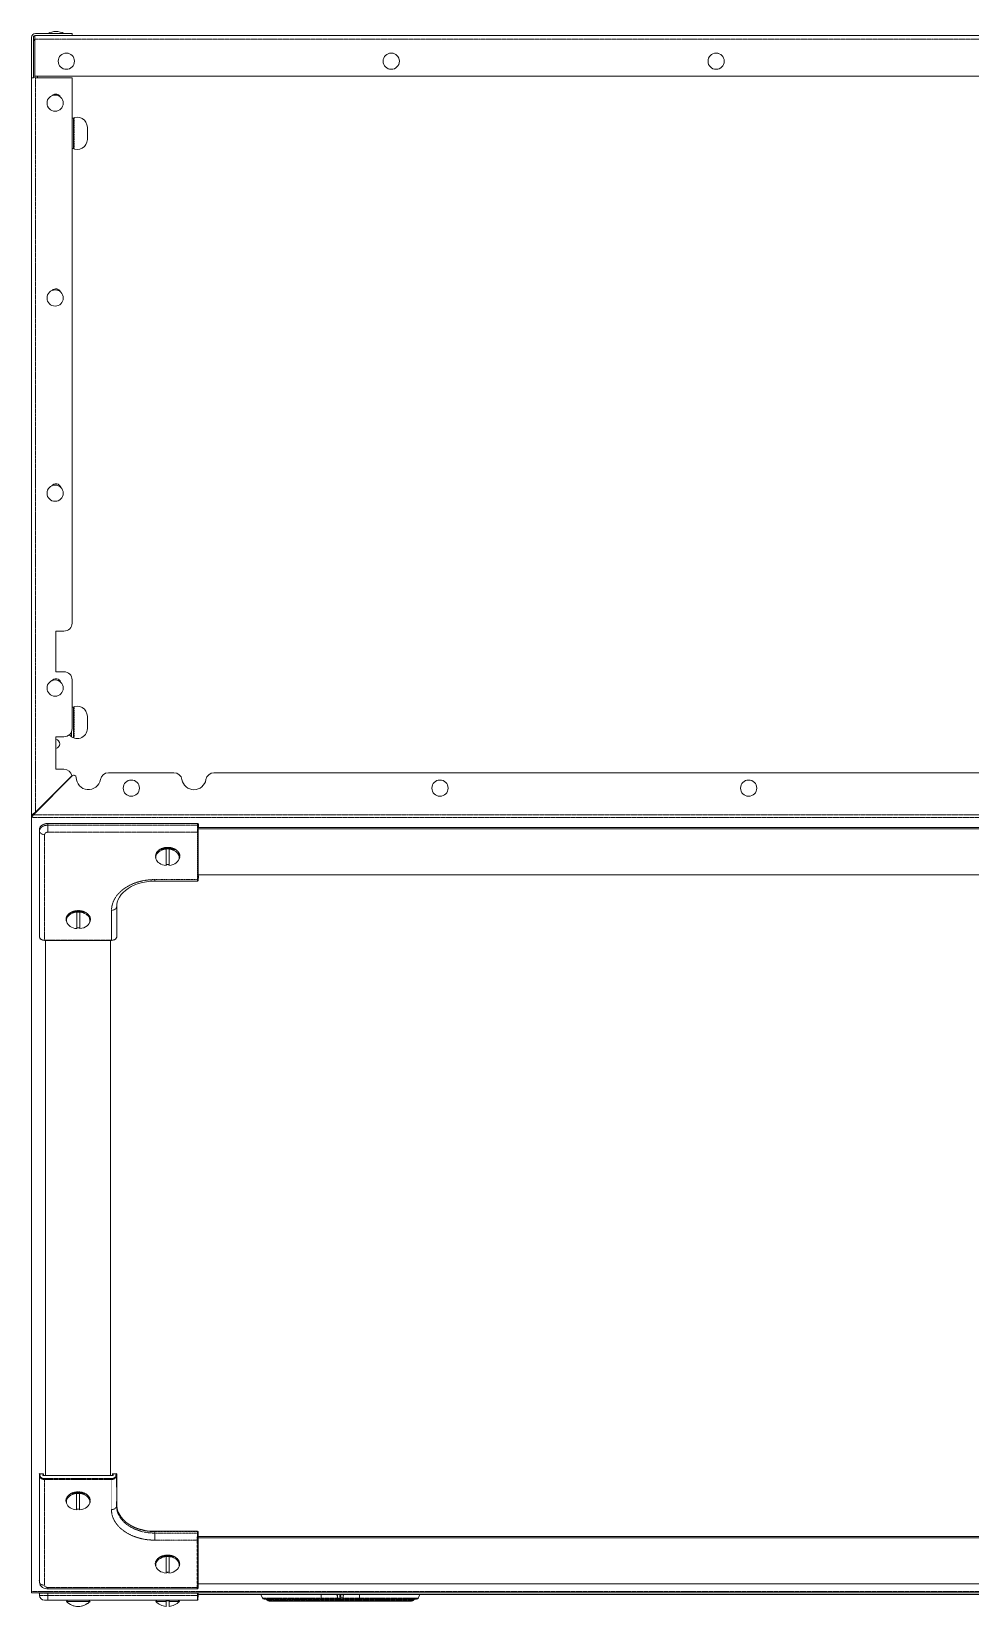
# Model space of a CAD drawing. Header units: millimetres. Extents: x 46989 to 543236, y 252623 to 526638.
# Drawn here: x 127917 to 138321, y 509182 to 526638 of the extents above; entities that cross this region are included whole.
import ezdxf

# ---------------------------------------------------------------- set-up
doc = ezdxf.new("R2010")
doc.units = ezdxf.units.MM
doc.linetypes.add('PHANTOM', pattern=[20, 10, -2, 2, -2, 2, -2])

msp = doc.modelspace()

# ---------------------------------------------------------------- linework, layer by layer
at = {"color": 7, "lineweight": 13, "ltscale": 0.015625}
for p, q in [((127917, 526573), (127917, 526123)), ((127938, 526573), (127938, 526123)), ((128187, 519992), (128187, 519542))]:
    msp.add_line(p, q, dxfattribs=at)
at = {"color": 7, "lineweight": 13, "ltscale": 0.001476}
for p, q in [((127954, 526552), (127954, 526595)), ((130457, 509315), (130475, 509276)), ((132221, 509315), (132203, 509276))]:
    msp.add_line(p, q, dxfattribs=at)
at = {"color": 7, "linetype": 'PHANTOM', "lineweight": 13, "ltscale": 0.03937}
for p, q in [((127954, 526552), (162349, 526552)), ((127961, 517986), (127961, 526123)), ((127917, 517927), (162387, 517927)), ((127939, 517958), (162365, 517958)), ((128005, 516619), (128005, 517793)), ((128006, 516603), (128006, 517776)), ((128098, 517859), (129758, 517859)), ((128098, 517842), (129757, 517842)), ((128098, 517763), (129755, 517763)), ((128063, 516566), (128063, 517738)), ((128804, 516566), (128063, 516566)), ((128004, 509473), (128004, 510647)), ((128005, 509457), (128005, 510630)), ((128822, 510633), (128043, 510633)), ((128061, 510600), (128803, 510600)), ((128061, 509418), (128061, 510590)), ((128061, 510590), (128803, 510590)), ((129754, 509393), (128097, 509393)), ((127917, 509348), (162387, 509348)), ((128098, 509328), (129758, 509328)), ((128098, 509305), (129757, 509305)), ((130475, 509276), (131127, 509276)), ((130525, 509258), (131145, 509258)), ((131145, 509250), (130530, 509250)), ((131533, 509258), (132153, 509258)), ((131533, 509250), (132148, 509250)), ((131551, 509276), (132203, 509276))]:
    msp.add_line(p, q, dxfattribs=at)
at = {"color": 7, "lineweight": 13, "ltscale": 0.014192}
msp.add_line((127954, 526552), (127954, 526143), dxfattribs=at)
at = {"color": 7, "lineweight": 13, "ltscale": 0.014117}
for p, q in [((128367, 526617), (127961, 526617)), ((128367, 526595), (127961, 526595)), ((128367, 526123), (127961, 526123))]:
    msp.add_line(p, q, dxfattribs=at)
at = {"color": 7, "lineweight": 13, "ltscale": 0.003125}
for p, q in [((128097, 526617), (128187, 526617)), ((128187, 519992), (128277, 519992)), ((128187, 519542), (128277, 519542)), ((128187, 518822), (128277, 518822)), ((128187, 518462), (128277, 518462))]:
    msp.add_line(p, q, dxfattribs=at)
at = {"color": 7, "lineweight": 13, "ltscale": 3.96488e-05}
msp.add_line((128187, 526638), (128186, 526638), dxfattribs=at)
at = {"color": 7, "lineweight": 13, "ltscale": 0.002742}
msp.add_line((128187, 526617), (128266, 526617), dxfattribs=at)
at = {"color": 7, "lineweight": 13, "ltscale": 0.000382551}
msp.add_line((128266, 526617), (128277, 526617), dxfattribs=at)
at = {"color": 7, "lineweight": 13, "ltscale": 1.14741e-05}
msp.add_line((128277, 526617), (128277, 526617), dxfattribs=at)
at = {"color": 7, "lineweight": 13, "ltscale": 0.000732422}
msp.add_line((128367, 526595), (128367, 526617), dxfattribs=at)
at = {"color": 7, "lineweight": 13, "ltscale": 0.03937}
for p, q in [((128367, 526595), (161937, 526595)), ((127954, 526143), (162349, 526143)), ((127917, 517930), (127917, 526123)), ((128367, 526123), (128367, 520082)), ((127939, 517958), (128368, 518387)), ((127961, 517986), (128365, 518390)), ((128769, 518422), (129496, 518422)), ((129939, 518422), (160366, 518422)), ((127917, 517927), (127917, 509348)), ((127917, 517922), (127917, 509363)), ((128005, 516619), (128005, 517793)), ((128098, 517861), (129758, 517861)), ((160541, 517800), (129764, 517800)), ((160541, 517814), (129765, 517814)), ((129764, 517291), (160541, 517291)), ((128804, 516564), (128063, 516564)), ((128072, 516564), (128072, 510635)), ((128792, 510635), (128792, 516564)), ((128004, 509473), (128004, 510647)), ((128812, 510635), (128053, 510635)), ((160540, 509958), (129763, 509958)), ((160540, 509944), (129763, 509944)), ((129754, 509376), (128097, 509376)), ((129763, 509434), (160540, 509434)), ((127917, 509335), (162387, 509335)), ((128098, 509251), (129755, 509251)), ((160544, 509335), (129761, 509335)), ((160540, 509315), (129764, 509315)), ((130496, 509263), (131127, 509263)), ((131145, 509241), (130549, 509241)), ((131533, 509241), (132129, 509241)), ((131551, 509263), (132183, 509263))]:
    msp.add_line(p, q, dxfattribs=at)
at = {"color": 7, "lineweight": 13, "ltscale": 0.000699982}
for p, q in [((127954, 526143), (127954, 526123)), ((127985, 526143), (127985, 526123))]:
    msp.add_line(p, q, dxfattribs=at)
at = {"color": 7, "lineweight": 13, "ltscale": 0.000732542}
msp.add_line((127917, 526123), (127938, 526123), dxfattribs=at)
at = {"color": 7, "lineweight": 13, "ltscale": 0.011905}
for p, q in [((128382, 525680), (128382, 525337)), ((128382, 519152), (128382, 518809))]:
    msp.add_line(p, q, dxfattribs=at)
at = {"color": 7, "linetype": 'PHANTOM', "lineweight": 13, "ltscale": 0.012072}
for p, q in [((128389, 525682), (128389, 525335)), ((128389, 519154), (128389, 518806))]:
    msp.add_line(p, q, dxfattribs=at)
at = {"color": 7, "lineweight": 13, "ltscale": 0.004672}
for p, q in [((128537, 525576), (128537, 525441)), ((128537, 518913), (128537, 519048))]:
    msp.add_line(p, q, dxfattribs=at)
at = {"color": 7, "lineweight": 13, "ltscale": 0.01875}
msp.add_line((128367, 519452), (128367, 518912), dxfattribs=at)
at = {"color": 7, "lineweight": 13, "ltscale": 0.0125}
msp.add_line((128187, 518462), (128187, 518822), dxfattribs=at)
at = {"color": 7, "lineweight": 13, "ltscale": 0.002057}
msp.add_line((128361, 518820), (128361, 518879), dxfattribs=at)
at = {"color": 7, "lineweight": 13, "ltscale": 0.000463531}
msp.add_line((127917, 517944), (127917, 517931), dxfattribs=at)
at = {"color": 7, "lineweight": 13, "ltscale": 0.000111978}
msp.add_line((127917, 517927), (127917, 517931), dxfattribs=at)
at = {"color": 7, "lineweight": 13, "ltscale": 0.000266728}
msp.add_line((127917, 517930), (127917, 517922), dxfattribs=at)
at = {"color": 7, "lineweight": 13, "ltscale": 0.000352875}
msp.add_line((127922, 517953), (127932, 517953), dxfattribs=at)
at = {"color": 7, "lineweight": 13, "ltscale": 0.000184247}
msp.add_line((127959, 517978), (127959, 517983), dxfattribs=at)
at = {"color": 7, "linetype": 'PHANTOM', "lineweight": 13, "ltscale": 0.000207736}
msp.add_line((127961, 517986), (127961, 517980), dxfattribs=at)
at = {"color": 7, "lineweight": 13, "ltscale": 0.000146976}
msp.add_line((128035, 518054), (128032, 518057), dxfattribs=at)
at = {"color": 7, "linetype": 'PHANTOM', "lineweight": 13, "ltscale": 0.000566976}
msp.add_line((128006, 517776), (128005, 517793), dxfattribs=at)
at = {"color": 7, "linetype": 'PHANTOM', "lineweight": 13, "ltscale": 8.10999e-05}
for p, q in [((128098, 517861), (128098, 517859)), ((129758, 517861), (129758, 517859)), ((128011, 510654), (128011, 510652)), ((128041, 510652), (128041, 510654)), ((128823, 510652), (128823, 510654)), ((128854, 510652), (128854, 510654)), ((129283, 510013), (129283, 510015)), ((129757, 510013), (129757, 510015))]:
    msp.add_line(p, q, dxfattribs=at)
at = {"color": 7, "linetype": 'PHANTOM', "lineweight": 13, "ltscale": 0.000590587}
msp.add_line((128098, 517842), (128098, 517859), dxfattribs=at)
at = {"color": 7, "linetype": 'PHANTOM', "lineweight": 13, "ltscale": 0.002731}
for p, q in [((128098, 517763), (128098, 517842)), ((129283, 509917), (129283, 509996))]:
    msp.add_line(p, q, dxfattribs=at)
at = {"color": 7, "linetype": 'PHANTOM', "lineweight": 13, "ltscale": 0.018205}
for p, q in [((129755, 517763), (129755, 517239)), ((129762, 517768), (129762, 517243)), ((129754, 509917), (129754, 509393)), ((129761, 509922), (129761, 509398))]:
    msp.add_line(p, q, dxfattribs=at)
at = {"color": 7, "linetype": 'PHANTOM', "lineweight": 13, "ltscale": 0.000591618}
for p, q in [((129758, 517859), (129757, 517842)), ((129764, 510008), (129763, 509991))]:
    msp.add_line(p, q, dxfattribs=at)
at = {"color": 7, "linetype": 'PHANTOM', "lineweight": 13, "ltscale": 0.000646804}
msp.add_line((129764, 517813), (129766, 517832), dxfattribs=at)
at = {"color": 7, "lineweight": 13, "ltscale": 0.000632002}
msp.add_line((129764, 517813), (129766, 517832), dxfattribs=at)
at = {"color": 7, "linetype": 'PHANTOM', "lineweight": 13, "ltscale": 0.019128}
for p, q in [((129764, 517262), (129764, 517813)), ((129763, 509968), (129763, 509417))]:
    msp.add_line(p, q, dxfattribs=at)
at = {"color": 7, "linetype": 'PHANTOM', "lineweight": 13, "ltscale": 7.71781e-06}
msp.add_line((129764, 517813), (129764, 517813), dxfattribs=at)
at = {"color": 7, "linetype": 'PHANTOM', "lineweight": 13, "ltscale": 7.0928e-06}
for p, q in [((129764, 517813), (129764, 517813)), ((129763, 509967), (129763, 509968))]:
    msp.add_line(p, q, dxfattribs=at)
at = {"color": 7, "lineweight": 13, "ltscale": 0.019098}
for p, q in [((129764, 517263), (129764, 517813)), ((129763, 509967), (129763, 509417))]:
    msp.add_line(p, q, dxfattribs=at)
at = {"color": 7, "lineweight": 13, "ltscale": 1.47842e-05}
msp.add_line((129764, 517813), (129764, 517813), dxfattribs=at)
at = {"color": 7, "linetype": 'PHANTOM', "lineweight": 13, "ltscale": 0.000591621}
msp.add_line((129766, 517853), (129765, 517836), dxfattribs=at)
at = {"color": 7, "lineweight": 13, "ltscale": 0.00075495}
msp.add_line((129766, 517854), (129766, 517832), dxfattribs=at)
at = {"color": 7, "linetype": 'PHANTOM', "lineweight": 13, "ltscale": 0.00075495}
for p, q in [((129766, 517853), (129766, 517832)), ((129766, 517279), (129766, 517258)), ((129764, 509986), (129764, 510008)), ((129764, 509412), (129764, 509434))]:
    msp.add_line(p, q, dxfattribs=at)
at = {"color": 7, "lineweight": 13, "ltscale": 1.48442e-05}
for p, q in [((129766, 517832), (129766, 517832)), ((129764, 509986), (129764, 509986))]:
    msp.add_line(p, q, dxfattribs=at)
at = {"color": 7, "lineweight": 13, "ltscale": 0.001145}
for p, q in [((129390, 517578), (129360, 517566)), ((129458, 517578), (129489, 517566)), ((128401, 516879), (128371, 516866)), ((128469, 516879), (128499, 516866)), ((128400, 510436), (128369, 510424)), ((128467, 510436), (128498, 510424)), ((129390, 509737), (129360, 509724)), ((129458, 509737), (129489, 509724))]:
    msp.add_line(p, q, dxfattribs=at)
at = {"color": 7, "linetype": 'PHANTOM', "lineweight": 13, "ltscale": 0.000104122}
msp.add_line((129384, 517585), (129386, 517582), dxfattribs=at)
at = {"color": 7, "lineweight": 13, "ltscale": 2.39094e-05}
for p, q in [((129408, 517577), (129408, 517578)), ((129441, 517578), (129441, 517577))]:
    msp.add_line(p, q, dxfattribs=at)
at = {"color": 7, "lineweight": 13, "ltscale": 0.004519}
for p, q in [((129408, 517577), (129408, 517447)), ((129441, 517447), (129441, 517577)), ((128419, 516878), (128419, 516748)), ((128451, 516748), (128451, 516878)), ((128417, 510435), (128417, 510305)), ((128450, 510305), (128450, 510435)), ((129408, 509736), (129408, 509606)), ((129441, 509606), (129441, 509736))]:
    msp.add_line(p, q, dxfattribs=at)
at = {"color": 7, "lineweight": 13, "ltscale": 0.000157318}
msp.add_line((129429, 517593), (129424, 517593), dxfattribs=at)
at = {"color": 7, "linetype": 'PHANTOM', "lineweight": 13, "ltscale": 0.000184607}
for p, q in [((129424, 517590), (129424, 517585)), ((128434, 510448), (128434, 510443)), ((129424, 509748), (129424, 509743))]:
    msp.add_line(p, q, dxfattribs=at)
at = {"color": 7, "linetype": 'PHANTOM', "lineweight": 13, "ltscale": 0.000200814}
msp.add_line((129473, 517579), (129469, 517574), dxfattribs=at)
at = {"color": 7, "lineweight": 13, "ltscale": 7.51778e-05}
for p, q in [((129376, 517573), (129374, 517572)), ((129376, 509732), (129374, 509730))]:
    msp.add_line(p, q, dxfattribs=at)
at = {"color": 7, "linetype": 'PHANTOM', "lineweight": 13, "ltscale": 2.26201e-05}
for p, q in [((129376, 517573), (129376, 517573)), ((128387, 516874), (128387, 516873)), ((129376, 509732), (129376, 509731))]:
    msp.add_line(p, q, dxfattribs=at)
at = {"color": 7, "lineweight": 13, "ltscale": 0.001831}
for p, q in [((129408, 517447), (129408, 517395)), ((129441, 517395), (129441, 517447)), ((128419, 516748), (128419, 516695)), ((128451, 516695), (128451, 516748)), ((128417, 510305), (128417, 510252)), ((128450, 510252), (128450, 510305)), ((129408, 509606), (129408, 509553)), ((129441, 509553), (129441, 509606))]:
    msp.add_line(p, q, dxfattribs=at)
at = {"color": 7, "linetype": 'PHANTOM', "lineweight": 13, "ltscale": 0.000163309}
msp.add_line((129492, 517568), (129488, 517566), dxfattribs=at)
at = {"color": 7, "linetype": 'PHANTOM', "lineweight": 13, "ltscale": 0.000578392}
msp.add_line((129284, 517239), (129284, 517222), dxfattribs=at)
at = {"color": 7, "linetype": 'PHANTOM', "lineweight": 13, "ltscale": 0.016352}
for p, q in [((129755, 517239), (129284, 517239)), ((129283, 509917), (129754, 509917))]:
    msp.add_line(p, q, dxfattribs=at)
at = {"color": 7, "linetype": 'PHANTOM', "lineweight": 13, "ltscale": 0.000592901}
msp.add_line((129764, 517262), (129766, 517279), dxfattribs=at)
at = {"color": 7, "linetype": 'PHANTOM', "lineweight": 13, "ltscale": 2.2469e-05}
msp.add_line((129764, 517262), (129764, 517263), dxfattribs=at)
at = {"color": 7, "linetype": 'PHANTOM', "lineweight": 13, "ltscale": 0.000542275}
for p, q in [((129766, 517258), (129765, 517242)), ((128005, 516619), (128006, 516603)), ((128862, 516619), (128861, 516603))]:
    msp.add_line(p, q, dxfattribs=at)
at = {"color": 7, "lineweight": 13, "ltscale": 0.000542271}
for p, q in [((129766, 517257), (129765, 517242)), ((128005, 516619), (128006, 516603))]:
    msp.add_line(p, q, dxfattribs=at)
at = {"color": 7, "lineweight": 13, "ltscale": 0.00075489}
for p, q in [((129766, 517279), (129766, 517258)), ((129764, 509986), (129764, 510008)), ((129764, 509412), (129764, 509434))]:
    msp.add_line(p, q, dxfattribs=at)
at = {"color": 7, "lineweight": 13, "ltscale": 1.6229e-05}
msp.add_line((129766, 517258), (129766, 517257), dxfattribs=at)
at = {"color": 7, "lineweight": 13, "ltscale": 0.016374}
msp.add_line((129756, 517222), (129284, 517222), dxfattribs=at)
at = {"color": 7, "linetype": 'PHANTOM', "lineweight": 13, "ltscale": 9.85681e-05}
msp.add_line((128395, 516885), (128396, 516882), dxfattribs=at)
at = {"color": 7, "linetype": 'PHANTOM', "lineweight": 13, "ltscale": 0.000184667}
msp.add_line((128435, 516890), (128435, 516885), dxfattribs=at)
at = {"color": 7, "linetype": 'PHANTOM', "lineweight": 13, "ltscale": 0.000200767}
for p, q in [((128483, 516879), (128480, 516874)), ((128482, 510436), (128478, 510432)), ((129473, 509737), (129469, 509732))]:
    msp.add_line(p, q, dxfattribs=at)
at = {"color": 7, "linetype": 'PHANTOM', "lineweight": 13, "ltscale": 0.011563}
msp.add_line((128804, 516899), (128804, 516566), dxfattribs=at)
at = {"color": 7, "linetype": 'PHANTOM', "lineweight": 13, "ltscale": 0.000566916}
for p, q in [((128861, 516938), (128862, 516954)), ((128860, 510295), (128861, 510311)), ((128005, 509457), (128004, 509473))]:
    msp.add_line(p, q, dxfattribs=at)
at = {"color": 7, "linetype": 'PHANTOM', "lineweight": 13, "ltscale": 0.011613}
for p, q in [((128861, 516938), (128861, 516603)), ((128860, 510630), (128860, 510295))]:
    msp.add_line(p, q, dxfattribs=at)
at = {"color": 7, "lineweight": 13, "ltscale": 0.000153498}
msp.add_line((128862, 516959), (128862, 516954), dxfattribs=at)
at = {"color": 7, "linetype": 'PHANTOM', "lineweight": 13, "ltscale": 0.011638}
for p, q in [((128862, 516954), (128862, 516619)), ((128861, 510647), (128861, 510311))]:
    msp.add_line(p, q, dxfattribs=at)
at = {"color": 7, "lineweight": 13, "ltscale": 0.011638}
for p, q in [((128862, 516954), (128862, 516619)), ((128861, 510647), (128861, 510312))]:
    msp.add_line(p, q, dxfattribs=at)
at = {"color": 7, "lineweight": 13, "ltscale": 3.1832e-05}
msp.add_line((128367, 516866), (128367, 516865), dxfattribs=at)
at = {"color": 7, "lineweight": 13, "ltscale": 4.95884e-05}
msp.add_line((128368, 516866), (128367, 516865), dxfattribs=at)
at = {"color": 7, "lineweight": 13, "ltscale": 7.52153e-05}
for p, q in [((128387, 516874), (128385, 516872)), ((128385, 510431), (128383, 510430))]:
    msp.add_line(p, q, dxfattribs=at)
at = {"color": 7, "lineweight": 13, "ltscale": 2.38494e-05}
for p, q in [((128419, 516878), (128419, 516878)), ((128451, 516878), (128451, 516878)), ((128417, 510435), (128417, 510436)), ((128450, 510436), (128450, 510435)), ((129408, 509736), (129408, 509736)), ((129441, 509736), (129441, 509736))]:
    msp.add_line(p, q, dxfattribs=at)
at = {"color": 7, "linetype": 'PHANTOM', "lineweight": 13, "ltscale": 0.000103447}
msp.add_line((128501, 516868), (128499, 516867), dxfattribs=at)
at = {"color": 7, "lineweight": 13, "ltscale": 2.38163e-05}
msp.add_line((128503, 516865), (128503, 516866), dxfattribs=at)
at = {"color": 7, "lineweight": 13, "ltscale": 1.61089e-05}
for p, q in [((128005, 516619), (128005, 516619)), ((128862, 516619), (128862, 516619))]:
    msp.add_line(p, q, dxfattribs=at)
at = {"color": 7, "linetype": 'PHANTOM', "lineweight": 13, "ltscale": 7.31701e-05}
for p, q in [((128063, 516566), (128063, 516564)), ((128804, 516566), (128804, 516564))]:
    msp.add_line(p, q, dxfattribs=at)
at = {"color": 7, "lineweight": 13, "ltscale": 0.000542275}
for p, q in [((128862, 516619), (128861, 516603)), ((129764, 509412), (129763, 509396))]:
    msp.add_line(p, q, dxfattribs=at)
at = {"color": 7, "linetype": 'PHANTOM', "lineweight": 13, "ltscale": 0.000591561}
for p, q in [((128004, 510647), (128005, 510630)), ((128861, 510647), (128860, 510630)), ((129757, 510013), (129756, 509996))]:
    msp.add_line(p, q, dxfattribs=at)
at = {"color": 7, "lineweight": 13, "ltscale": 0.001068}
for p, q in [((128011, 510654), (128041, 510654)), ((128823, 510654), (128854, 510654))]:
    msp.add_line(p, q, dxfattribs=at)
at = {"color": 7, "linetype": 'PHANTOM', "lineweight": 13, "ltscale": 0.000591558}
for p, q in [((128011, 510652), (128012, 510635)), ((128854, 510652), (128853, 510635))]:
    msp.add_line(p, q, dxfattribs=at)
at = {"color": 7, "linetype": 'PHANTOM', "lineweight": 13, "ltscale": 0.001068}
for p, q in [((128011, 510652), (128041, 510652)), ((128823, 510652), (128854, 510652))]:
    msp.add_line(p, q, dxfattribs=at)
at = {"color": 7, "linetype": 'PHANTOM', "lineweight": 13, "ltscale": 0.000646861}
msp.add_line((128043, 510633), (128041, 510652), dxfattribs=at)
at = {"color": 7, "lineweight": 13, "ltscale": 0.000293974}
for p, q in [((128049, 510639), (128049, 510647)), ((128815, 510639), (128816, 510647))]:
    msp.add_line(p, q, dxfattribs=at)
at = {"color": 7, "linetype": 'PHANTOM', "lineweight": 13, "ltscale": 0.000345666}
for p, q in [((128061, 510590), (128061, 510600)), ((128803, 510590), (128803, 510600))]:
    msp.add_line(p, q, dxfattribs=at)
at = {"color": 7, "linetype": 'PHANTOM', "lineweight": 13, "ltscale": 0.000646864}
for p, q in [((128822, 510633), (128823, 510652)), ((129763, 509968), (129764, 509986))]:
    msp.add_line(p, q, dxfattribs=at)
at = {"color": 7, "lineweight": 13, "ltscale": 2.49846e-05}
msp.add_line((128365, 510423), (128365, 510422), dxfattribs=at)
at = {"color": 7, "lineweight": 13, "ltscale": 4.17771e-05}
msp.add_line((128366, 510424), (128366, 510423), dxfattribs=at)
at = {"color": 7, "linetype": 'PHANTOM', "lineweight": 13, "ltscale": 2.26672e-05}
msp.add_line((128385, 510431), (128386, 510431), dxfattribs=at)
at = {"color": 7, "linetype": 'PHANTOM', "lineweight": 13, "ltscale": 9.29671e-05}
msp.add_line((128393, 510442), (128395, 510440), dxfattribs=at)
at = {"color": 7, "linetype": 'PHANTOM', "lineweight": 13, "ltscale": 9.91853e-05}
msp.add_line((128500, 510425), (128497, 510424), dxfattribs=at)
at = {"color": 7, "lineweight": 13, "ltscale": 1.86884e-05}
msp.add_line((128502, 510422), (128502, 510423), dxfattribs=at)
at = {"color": 7, "linetype": 'PHANTOM', "lineweight": 13, "ltscale": 0.011562}
msp.add_line((128803, 510590), (128803, 510257), dxfattribs=at)
at = {"color": 7, "lineweight": 13, "ltscale": 0.016459}
msp.add_line((129283, 510015), (129757, 510015), dxfattribs=at)
at = {"color": 7, "linetype": 'PHANTOM', "lineweight": 13, "ltscale": 0.016459}
msp.add_line((129283, 510013), (129757, 510013), dxfattribs=at)
at = {"color": 7, "linetype": 'PHANTOM', "lineweight": 13, "ltscale": 0.000590527}
msp.add_line((129283, 509996), (129283, 510013), dxfattribs=at)
at = {"color": 7, "linetype": 'PHANTOM', "lineweight": 13, "ltscale": 0.016424}
msp.add_line((129283, 509996), (129756, 509996), dxfattribs=at)
at = {"color": 7, "lineweight": 13, "ltscale": 0.000632059}
msp.add_line((129763, 509968), (129764, 509986), dxfattribs=at)
at = {"color": 7, "linetype": 'PHANTOM', "lineweight": 13, "ltscale": 7.72319e-06}
msp.add_line((129763, 509968), (129763, 509968), dxfattribs=at)
at = {"color": 7, "lineweight": 13, "ltscale": 1.4786e-05}
msp.add_line((129763, 509968), (129763, 509967), dxfattribs=at)
at = {"color": 7, "linetype": 'PHANTOM', "lineweight": 13, "ltscale": 5.96512e-05}
msp.add_line((129385, 509742), (129386, 509741), dxfattribs=at)
at = {"color": 7, "linetype": 'PHANTOM', "lineweight": 13, "ltscale": 7.31035e-05}
msp.add_line((129490, 509725), (129488, 509725), dxfattribs=at)
at = {"color": 7, "lineweight": 13, "ltscale": 0.000107885}
msp.add_line((128004, 509470), (128004, 509473), dxfattribs=at)
at = {"color": 7, "lineweight": 13, "ltscale": 0.000565833}
msp.add_line((128005, 509454), (128004, 509470), dxfattribs=at)
at = {"color": 7, "linetype": 'PHANTOM', "lineweight": 13, "ltscale": 0.000578452}
msp.add_line((128097, 509393), (128097, 509376), dxfattribs=at)
at = {"color": 7, "linetype": 'PHANTOM', "lineweight": 13, "ltscale": 0.000592961}
msp.add_line((129763, 509417), (129764, 509434), dxfattribs=at)
at = {"color": 7, "linetype": 'PHANTOM', "lineweight": 13, "ltscale": 2.2529e-05}
msp.add_line((129763, 509417), (129763, 509417), dxfattribs=at)
at = {"color": 7, "linetype": 'PHANTOM', "lineweight": 13, "ltscale": 0.000542271}
msp.add_line((129764, 509412), (129763, 509396), dxfattribs=at)
at = {"color": 7, "lineweight": 13, "ltscale": 1.7494e-05}
msp.add_line((129764, 509434), (129764, 509434), dxfattribs=at)
at = {"color": 7, "lineweight": 13, "ltscale": 1.6167e-05}
msp.add_line((129764, 509412), (129764, 509412), dxfattribs=at)
at = {"color": 7, "lineweight": 13, "ltscale": 0.00022702}
msp.add_line((127917, 509356), (127917, 509363), dxfattribs=at)
at = {"color": 7, "lineweight": 13, "ltscale": 0.000441544}
msp.add_line((127917, 509335), (127917, 509348), dxfattribs=at)
at = {"color": 7, "lineweight": 13, "ltscale": 0.000801009}
msp.add_line((128005, 509305), (128004, 509328), dxfattribs=at)
at = {"color": 7, "linetype": 'PHANTOM', "lineweight": 13, "ltscale": 0.003242}
msp.add_line((128004, 509328), (128098, 509328), dxfattribs=at)
at = {"color": 7, "linetype": 'PHANTOM', "lineweight": 13, "ltscale": 0.003207}
msp.add_line((128005, 509305), (128098, 509305), dxfattribs=at)
at = {"color": 7, "lineweight": 13, "ltscale": 0.001234}
msp.add_line((128062, 509251), (128098, 509251), dxfattribs=at)
at = {"color": 7, "linetype": 'PHANTOM', "lineweight": 13, "ltscale": 0.000254053}
for p, q in [((128098, 509335), (128098, 509328)), ((129758, 509335), (129758, 509328))]:
    msp.add_line(p, q, dxfattribs=at)
at = {"color": 7, "linetype": 'PHANTOM', "lineweight": 13, "ltscale": 0.000800245}
msp.add_line((128098, 509305), (128098, 509328), dxfattribs=at)
at = {"color": 7, "linetype": 'PHANTOM', "lineweight": 13, "ltscale": 0.001889}
msp.add_line((128098, 509251), (128098, 509305), dxfattribs=at)
at = {"color": 7, "lineweight": 13, "ltscale": 0.000370042}
msp.add_line((128311, 509245), (128304, 509237), dxfattribs=at)
at = {"color": 7, "lineweight": 13, "ltscale": 2.52311e-06}
msp.add_line((128304, 509237), (128304, 509237), dxfattribs=at)
at = {"color": 7, "lineweight": 13, "ltscale": 0.000363468}
for p, q in [((128305, 509237), (128312, 509245)), ((128312, 509245), (128305, 509237))]:
    msp.add_line(p, q, dxfattribs=at)
at = {"color": 7, "lineweight": 13, "ltscale": 0.00449}
for p, q in [((128434, 509237), (128305, 509237)), ((128564, 509237), (128434, 509237))]:
    msp.add_line(p, q, dxfattribs=at)
at = {"color": 7, "lineweight": 13, "ltscale": 0.000268652}
for p, q in [((128316, 509251), (128311, 509245)), ((128553, 509251), (128558, 509245))]:
    msp.add_line(p, q, dxfattribs=at)
at = {"color": 7, "lineweight": 13, "ltscale": 3.74862e-05}
msp.add_line((128311, 509245), (128312, 509245), dxfattribs=at)
at = {"color": 7, "lineweight": 13, "ltscale": 0.000638649}
msp.add_line((128553, 509251), (128565, 509237), dxfattribs=at)
at = {"color": 7, "lineweight": 13, "ltscale": 0.000363429}
for p, q in [((128557, 509245), (128564, 509237)), ((128564, 509237), (128557, 509245))]:
    msp.add_line(p, q, dxfattribs=at)
at = {"color": 7, "lineweight": 13, "ltscale": 3.74261e-05}
msp.add_line((128557, 509245), (128558, 509245), dxfattribs=at)
at = {"color": 7, "lineweight": 13, "ltscale": 5.56886e-05}
msp.add_line((128565, 509237), (128563, 509237), dxfattribs=at)
at = {"color": 7, "lineweight": 13, "ltscale": 0.0006131}
for p, q in [((129307, 509251), (129295, 509237)), ((129544, 509251), (129556, 509237))]:
    msp.add_line(p, q, dxfattribs=at)
at = {"color": 7, "lineweight": 13, "ltscale": 0.000642826}
for p, q in [((129307, 509251), (129295, 509237)), ((129543, 509251), (129555, 509237))]:
    msp.add_line(p, q, dxfattribs=at)
at = {"color": 7, "lineweight": 13, "ltscale": 5.46673e-06}
msp.add_line((129295, 509237), (129295, 509237), dxfattribs=at)
at = {"color": 7, "lineweight": 13, "ltscale": 0.003959}
for p, q in [((129409, 509237), (129295, 509237)), ((129555, 509237), (129441, 509237))]:
    msp.add_line(p, q, dxfattribs=at)
at = {"color": 7, "lineweight": 13, "ltscale": 0.00025153}
msp.add_line((129409, 509237), (129409, 509245), dxfattribs=at)
at = {"color": 7, "lineweight": 13, "ltscale": 0.000565596}
msp.add_line((129409, 509245), (129425, 509245), dxfattribs=at)
at = {"color": 7, "lineweight": 13, "ltscale": 0.000273337}
for p, q in [((129409, 509237), (129409, 509245)), ((129441, 509245), (129441, 509237))]:
    msp.add_line(p, q, dxfattribs=at)
at = {"color": 7, "lineweight": 13, "ltscale": 0.001901}
for p, q in [((129409, 509237), (129409, 509183)), ((129409, 509237), (129409, 509182)), ((129441, 509182), (129441, 509237))]:
    msp.add_line(p, q, dxfattribs=at)
at = {"color": 7, "lineweight": 13, "ltscale": 1.48383e-05}
msp.add_line((129409, 509237), (129409, 509237), dxfattribs=at)
at = {"color": 7, "lineweight": 13, "ltscale": 0.000565657}
msp.add_line((129425, 509245), (129441, 509245), dxfattribs=at)
at = {"color": 7, "lineweight": 13, "ltscale": 3.37015e-05}
msp.add_line((129556, 509237), (129555, 509237), dxfattribs=at)
at = {"color": 7, "linetype": 'PHANTOM', "lineweight": 13, "ltscale": 0.00189}
msp.add_line((129757, 509305), (129755, 509251), dxfattribs=at)
at = {"color": 7, "linetype": 'PHANTOM', "lineweight": 13, "ltscale": 0.000801009}
msp.add_line((129758, 509328), (129757, 509305), dxfattribs=at)
at = {"color": 7, "lineweight": 13, "ltscale": 0.001651}
for p, q in [((129762, 509258), (129764, 509305)), ((129764, 509305), (129762, 509258))]:
    msp.add_line(p, q, dxfattribs=at)
at = {"color": 7, "lineweight": 13, "ltscale": 0.000801006}
msp.add_line((129765, 509328), (129764, 509305), dxfattribs=at)
at = {"color": 7, "lineweight": 13, "ltscale": 0.000336376}
msp.add_line((129765, 509315), (129764, 509305), dxfattribs=at)
at = {"color": 7, "lineweight": 13, "ltscale": 1.92965e-05}
for p, q in [((130447, 509335), (130447, 509335)), ((132231, 509335), (132231, 509335))]:
    msp.add_line(p, q, dxfattribs=at)
at = {"color": 7, "lineweight": 13, "ltscale": 0.0003214}
msp.add_line((130525, 509258), (130530, 509250), dxfattribs=at)
at = {"color": 7, "linetype": 'PHANTOM', "lineweight": 13, "ltscale": 1.74815e-05}
for p, q in [((131127, 509335), (131127, 509335)), ((131334, 509335), (131334, 509335)), ((131344, 509335), (131344, 509335)), ((131551, 509335), (131551, 509335))]:
    msp.add_line(p, q, dxfattribs=at)
at = {"color": 7, "linetype": 'PHANTOM', "lineweight": 13, "ltscale": 0.001338}
for p, q in [((131127, 509276), (131127, 509315)), ((131551, 509276), (131551, 509315))]:
    msp.add_line(p, q, dxfattribs=at)
at = {"color": 7, "linetype": 'PHANTOM', "lineweight": 13, "ltscale": 0.00628}
msp.add_line((131127, 509276), (131308, 509276), dxfattribs=at)
at = {"color": 7, "linetype": 'PHANTOM', "lineweight": 13, "ltscale": 0.000461909}
for p, q in [((131127, 509263), (131127, 509276)), ((131551, 509263), (131551, 509276))]:
    msp.add_line(p, q, dxfattribs=at)
at = {"color": 7, "lineweight": 13, "ltscale": 0.006612}
msp.add_line((131127, 509263), (131318, 509263), dxfattribs=at)
at = {"color": 7, "linetype": 'PHANTOM', "lineweight": 13, "ltscale": 0.00017055}
for p, q in [((131145, 509258), (131145, 509263)), ((131533, 509258), (131533, 509263))]:
    msp.add_line(p, q, dxfattribs=at)
at = {"color": 7, "linetype": 'PHANTOM', "lineweight": 13, "ltscale": 0.005479}
msp.add_line((131145, 509258), (131303, 509258), dxfattribs=at)
at = {"color": 7, "linetype": 'PHANTOM', "lineweight": 13, "ltscale": 0.000263304}
for p, q in [((131145, 509250), (131145, 509258)), ((131533, 509250), (131533, 509258))]:
    msp.add_line(p, q, dxfattribs=at)
at = {"color": 7, "linetype": 'PHANTOM', "lineweight": 13, "ltscale": 0.005559}
msp.add_line((131145, 509250), (131305, 509250), dxfattribs=at)
at = {"color": 7, "linetype": 'PHANTOM', "lineweight": 13, "ltscale": 0.00034116}
for p, q in [((131145, 509241), (131145, 509250)), ((131533, 509241), (131533, 509250))]:
    msp.add_line(p, q, dxfattribs=at)
at = {"color": 7, "lineweight": 13, "ltscale": 0.005843}
msp.add_line((131145, 509241), (131313, 509241), dxfattribs=at)
at = {"color": 7, "linetype": 'PHANTOM', "lineweight": 13, "ltscale": 1.78739e-05}
msp.add_line((131296, 509335), (131295, 509335), dxfattribs=at)
at = {"color": 7, "linetype": 'PHANTOM', "lineweight": 13, "ltscale": 0.001368}
msp.add_line((131308, 509276), (131300, 509315), dxfattribs=at)
at = {"color": 7, "linetype": 'PHANTOM', "lineweight": 13, "ltscale": 0.000989508}
msp.add_line((131331, 509258), (131303, 509258), dxfattribs=at)
at = {"color": 7, "linetype": 'PHANTOM', "lineweight": 13, "ltscale": 0.000275203}
msp.add_line((131305, 509250), (131303, 509258), dxfattribs=at)
at = {"color": 7, "linetype": 'PHANTOM', "lineweight": 13, "ltscale": 0.000989478}
msp.add_line((131334, 509250), (131305, 509250), dxfattribs=at)
at = {"color": 7, "linetype": 'PHANTOM', "lineweight": 13, "ltscale": 2.9226e-05}
msp.add_line((131308, 509276), (131309, 509276), dxfattribs=at)
at = {"color": 7, "linetype": 'PHANTOM', "lineweight": 13, "ltscale": 1.74816e-05}
for p, q in [((131309, 509335), (131309, 509335)), ((131369, 509335), (131369, 509335))]:
    msp.add_line(p, q, dxfattribs=at)
at = {"color": 7, "linetype": 'PHANTOM', "lineweight": 13, "ltscale": 0.001312}
for p, q in [((131309, 509315), (131309, 509277)), ((131369, 509315), (131369, 509277))]:
    msp.add_line(p, q, dxfattribs=at)
at = {"color": 7, "linetype": 'PHANTOM', "lineweight": 13, "ltscale": 2.58919e-05}
msp.add_line((131309, 509277), (131309, 509276), dxfattribs=at)
at = {"color": 7, "linetype": 'PHANTOM', "lineweight": 13, "ltscale": 0.000236925}
msp.add_line((131309, 509276), (131316, 509276), dxfattribs=at)
at = {"color": 7, "lineweight": 13, "ltscale": 0.000898436}
msp.add_line((131339, 509241), (131313, 509241), dxfattribs=at)
at = {"color": 7, "lineweight": 13, "ltscale": 2.72435e-05}
msp.add_line((131318, 509263), (131318, 509263), dxfattribs=at)
at = {"color": 7, "lineweight": 13, "ltscale": 0.000257837}
msp.add_line((131318, 509263), (131326, 509263), dxfattribs=at)
at = {"color": 7, "lineweight": 13, "ltscale": 0.000459055}
msp.add_line((131326, 509263), (131339, 509263), dxfattribs=at)
at = {"color": 7, "linetype": 'PHANTOM', "lineweight": 13, "ltscale": 0.000548746}
msp.add_line((131331, 509258), (131347, 509258), dxfattribs=at)
at = {"color": 7, "linetype": 'PHANTOM', "lineweight": 13, "ltscale": 0.000275195}
msp.add_line((131334, 509250), (131331, 509258), dxfattribs=at)
at = {"color": 7, "linetype": 'PHANTOM', "lineweight": 13, "ltscale": 0.001328}
for p, q in [((131334, 509315), (131334, 509276)), ((131344, 509315), (131344, 509276))]:
    msp.add_line(p, q, dxfattribs=at)
at = {"color": 7, "lineweight": 13, "ltscale": 0.00045479}
msp.add_line((131352, 509263), (131339, 509263), dxfattribs=at)
at = {"color": 7, "lineweight": 13, "ltscale": 0.000866807}
msp.add_line((131339, 509241), (131364, 509241), dxfattribs=at)
at = {"color": 7, "linetype": 'PHANTOM', "lineweight": 13, "ltscale": 0.000275308}
for p, q in [((131345, 509250), (131347, 509258)), ((131372, 509250), (131375, 509258))]:
    msp.add_line(p, q, dxfattribs=at)
at = {"color": 7, "linetype": 'PHANTOM', "lineweight": 13, "ltscale": 0.000957759}
for p, q in [((131345, 509250), (131372, 509250)), ((131347, 509258), (131375, 509258))]:
    msp.add_line(p, q, dxfattribs=at)
at = {"color": 7, "lineweight": 13, "ltscale": 0.000261862}
msp.add_line((131352, 509263), (131360, 509263), dxfattribs=at)
at = {"color": 7, "lineweight": 13, "ltscale": 0.006635}
msp.add_line((131360, 509263), (131551, 509263), dxfattribs=at)
at = {"color": 7, "linetype": 'PHANTOM', "lineweight": 13, "ltscale": 0.000240231}
msp.add_line((131362, 509276), (131369, 509276), dxfattribs=at)
at = {"color": 7, "lineweight": 13, "ltscale": 0.00587}
msp.add_line((131364, 509241), (131533, 509241), dxfattribs=at)
at = {"color": 7, "linetype": 'PHANTOM', "lineweight": 13, "ltscale": 0.001342}
msp.add_line((131369, 509277), (131377, 509315), dxfattribs=at)
at = {"color": 7, "linetype": 'PHANTOM', "lineweight": 13, "ltscale": 2.61923e-05}
msp.add_line((131369, 509277), (131369, 509276), dxfattribs=at)
at = {"color": 7, "linetype": 'PHANTOM', "lineweight": 13, "ltscale": 0.006305}
msp.add_line((131369, 509276), (131551, 509276), dxfattribs=at)
at = {"color": 7, "linetype": 'PHANTOM', "lineweight": 13, "ltscale": 0.005584}
msp.add_line((131372, 509250), (131533, 509250), dxfattribs=at)
at = {"color": 7, "linetype": 'PHANTOM', "lineweight": 13, "ltscale": 0.005504}
msp.add_line((131375, 509258), (131533, 509258), dxfattribs=at)
at = {"color": 7, "linetype": 'PHANTOM', "lineweight": 13, "ltscale": 1.78802e-05}
msp.add_line((131382, 509335), (131382, 509335), dxfattribs=at)
at = {"color": 7, "lineweight": 13, "ltscale": 0.000321435}
msp.add_line((132153, 509258), (132148, 509250), dxfattribs=at)
at = {"color": 7, "lineweight": 13, "ltscale": 3.09381e-05}
msp.add_line((128418, 509183), (128418, 509182), dxfattribs=at)
at = {"color": 7, "lineweight": 13, "ltscale": 3.35814e-05}
msp.add_line((128451, 509182), (128451, 509183), dxfattribs=at)
at = {"color": 7, "lineweight": 13, "ltscale": 0.03937}
for points in [[(127938, 526572), (127940, 526561), (127943, 526554), (127952, 526539), (127954, 526536)], [(127917, 517931), (127925, 517939), (127939, 517958)], [(127917, 517944), (127925, 517948), (127939, 517958)], [(127922, 517953), (127926, 517959), (127932, 517965), (127941, 517972), (127961, 517986)], [(127947, 517966), (127951, 517972), (127961, 517986)], [(128098, 517861), (128076, 517859), (128054, 517853), (128038, 517845), (128024, 517834), (128014, 517822), (128008, 517810), (128005, 517798), (128005, 517793)], [(129426, 517593), (129405, 517591), (129386, 517585), (129370, 517577), (129358, 517567), (129356, 517565)], [(129426, 517593), (129448, 517591), (129467, 517585), (129482, 517577), (129493, 517567), (129497, 517563)], [(129765, 517242), (129763, 517230), (129762, 517225), (129758, 517222), (129756, 517222)], [(129284, 517222), (129237, 517220), (129191, 517215), (129146, 517206), (129102, 517194), (129061, 517179), (129023, 517161), (128989, 517140), (128958, 517118), (128933, 517096), (128912, 517072), (128893, 517045), (128878, 517018), (128868, 516990), (128863, 516964), (128862, 516951)], [(128435, 516892), (128414, 516890), (128395, 516885), (128380, 516877), (128368, 516867), (128366, 516864)], [(128435, 516892), (128456, 516890), (128475, 516885), (128490, 516877), (128502, 516867), (128504, 516864)], [(128063, 516564), (128045, 516566), (128030, 516572), (128018, 516579), (128010, 516589), (128006, 516600), (128006, 516603)], [(128804, 516564), (128822, 516566), (128837, 516572), (128849, 516579), (128857, 516589), (128861, 516600), (128861, 516603)], [(128434, 510450), (128412, 510448), (128393, 510442), (128378, 510434), (128366, 510424), (128365, 510422)], [(128502, 510422), (128491, 510433), (128477, 510441), (128458, 510447), (128439, 510450)], [(128861, 510312), (128862, 510291), (128865, 510270), (128870, 510249), (128878, 510229), (128887, 510209), (128898, 510189), (128912, 510171), (128935, 510144), (128963, 510118), (128994, 510095), (129029, 510075), (129067, 510057), (129107, 510042), (129149, 510031), (129193, 510022), (129237, 510017), (129283, 510015)], [(129424, 509749), (129402, 509747), (129383, 509741), (129368, 509733), (129357, 509723)], [(129492, 509723), (129480, 509733), (129465, 509741), (129446, 509747), (129430, 509749)], [(128005, 509454), (128008, 509436), (128015, 509420), (128025, 509406), (128039, 509394), (128054, 509385), (128070, 509380), (128086, 509377), (128097, 509376)], [(129763, 509396), (129762, 509384), (129760, 509379), (129756, 509377), (129754, 509376)]]:
    msp.add_lwpolyline(points, dxfattribs=at)
at = {"color": 7, "linetype": 'PHANTOM', "lineweight": 13, "ltscale": 0.03937}
for points in [[(129755, 517239), (129756, 517223), (129756, 517222), (129756, 517222), (129756, 517222), (129756, 517222)], [(129762, 517243), (129763, 517231), (129763, 517229), (129763, 517229), (129763, 517229), (129763, 517229), (129763, 517229), (129763, 517229), (129763, 517229), (129764, 517235), (129765, 517242)], [(128006, 516603), (128007, 516597), (128009, 516592), (128013, 516586), (128018, 516581), (128028, 516574), (128040, 516569), (128054, 516567), (128063, 516566)], [(128804, 516566), (128819, 516567), (128832, 516571), (128844, 516577), (128850, 516582), (128855, 516587), (128858, 516592), (128860, 516598), (128861, 516603)], [(128005, 510630), (128006, 510623), (128008, 510617), (128012, 510611), (128016, 510606), (128027, 510598), (128039, 510593), (128053, 510590), (128061, 510590)], [(128803, 510590), (128817, 510591), (128831, 510595), (128842, 510601), (128848, 510606), (128853, 510612), (128857, 510618), (128859, 510624), (128860, 510630)], [(128822, 510633), (128817, 510639), (128816, 510640), (128816, 510640), (128816, 510640), (128815, 510640), (128815, 510639), (128815, 510639)], [(129754, 509376), (129754, 509376), (129754, 509376), (129754, 509377), (129754, 509377), (129754, 509393)], [(129763, 509396), (129762, 509386), (129762, 509384), (129762, 509383), (129762, 509383), (129762, 509383), (129762, 509383), (129762, 509383), (129761, 509384), (129761, 509385), (129761, 509398)], [(131309, 509276), (131310, 509271), (131313, 509266), (131316, 509264), (131318, 509263)], [(131334, 509276), (131336, 509268), (131337, 509265), (131338, 509264), (131338, 509263), (131339, 509263)], [(131339, 509241), (131339, 509241), (131338, 509242), (131337, 509243), (131335, 509247), (131334, 509250)], [(131344, 509276), (131343, 509268), (131341, 509265), (131340, 509264), (131340, 509263), (131339, 509263)], [(131339, 509241), (131340, 509241), (131341, 509242), (131341, 509243), (131343, 509247), (131345, 509250)], [(131369, 509276), (131367, 509270), (131364, 509265), (131361, 509263), (131360, 509263)]]:
    msp.add_lwpolyline(points, dxfattribs=at)
at = {"color": 7, "lineweight": 13, "ltscale": 0.03937}
for centre in [(128303, 526309), (131903, 526309), (135503, 526309), (128179, 525844), (128179, 523684), (128179, 521521), (128179, 519361), (129023, 518252), (132443, 518252), (135863, 518252)]:
    msp.add_circle(centre, 90, dxfattribs=at)
for centre, radius, start, end in [((127961, 526573), 43.4, 90, 180), ((127961, 526573), 22.3, 90, 180), ((128187, 526440), 198, 90, 116.9915), ((128187, 526440), 198, 63.0085, 90), ((128187, 526440), 198, 63.0085, 90), ((128308, 526343), 56.2, 65.6705, 100.3146), ((131908, 526343), 56.2, 65.6705, 100.3146), ((135508, 526343), 56.2, 65.6705, 100.3146), ((128187, 525889), 56.2, 24.0596, 135.1031), ((128424, 525576), 112, 0, 120.4676), ((128424, 525441), 112, 239.5324, 0), ((128187, 523729), 56.2, 24.0596, 135.1031), ((128187, 521569), 56.2, 18.0051, 142.6822), ((128277, 520082), 90, 270, 0), ((128277, 519452), 90, 0, 90), ((128187, 519409), 56.2, 18.0051, 142.6822), ((128424, 519048), 112, 0, 120.4676), ((128277, 518912), 90, 270, 0), ((128424, 518913), 112, 218.0492, 0), ((128179, 518742), 50.4, 279.3728, 80.6272), ((128277, 518372), 90, 11.7298, 90), ((128387, 518369), 25.9, 1.7522, 135), ((128547, 518370), 135, 180, 350.2654), ((128769, 518332), 90, 90, 170.2654), ((129496, 518332), 90, 9.7346, 90), ((129717, 518370), 135, 189.7346, 350.2654), ((129939, 518332), 90, 90, 170.2654), ((127991, 517927), 73.9, 159.1041, 165.6829), ((129758, 517854), 7.2, 0.0053, 90), ((129437, 517524), 67.2, 57.6514, 70.2198), ((129448, 517540), 47.8, 33.118, 58.5073), ((129446, 517536), 50.6, 39.1804, 57.9987), ((129413, 517528), 60.9, 127.6158, 136.1261), ((129463, 517568), 29.8, 352.94, 358.6244), ((129758, 517279), 7.2, 0.0128, 32.0859), ((128457, 516836), 50.6, 39.1804, 57.9987), ((128460, 516842), 45.4, 32.6677, 53.7314), ((128424, 516828), 60.9, 127.6158, 136.1261), ((128011, 510647), 7.2, 90, 179.9947), ((128041, 510647), 7.2, 3.3906, 90), ((128053, 510639), 4.08, 189.5853, 263.8347), ((128811, 510639), 4.09, 276.2248, 350.4365), ((128823, 510647), 7.2, 90, 176.6094), ((128854, 510647), 7.2, 0.0053, 90), ((128422, 510386), 60.9, 127.6158, 136.1261), ((128455, 510394), 50.6, 39.1804, 57.9987), ((128459, 510400), 44.8, 32.5497, 52.2868), ((129757, 510008), 7.2, 0.0053, 90), ((129413, 509686), 60.9, 127.6158, 136.1261), ((129424, 509671), 79, 107.7481, 127.1393), ((129446, 509694), 50.6, 39.1804, 57.9987), ((129452, 509703), 41.7, 32.1245, 45.0183), ((128011, 509328), 7.2, 104.0739, 182.5), ((128062, 509308), 56.9, 182.5, 270), ((128435, 509362), 181, 223.8722, 264.83), ((128434, 509362), 180, 224.0976, 315.9024), ((128435, 509362), 181, 275.17, 316.1278), ((129425, 509362), 181, 223.8722, 264.83), ((129425, 509362), 181, 275.17, 316.1278), ((129425, 509363), 181, 315.8951, 316.1278), ((129755, 509258), 7.2, 270, 357.5), ((129758, 509328), 7.2, 357.5, 75.9281), ((130496, 509286), 23, 205, 270), ((130515, 509251), 11.5, 35, 90), ((130549, 509264), 23, 215, 270), ((132129, 509264), 23, 270, 325), ((132163, 509251), 11.5, 90, 145), ((132183, 509286), 23, 270, 335), ((129425, 509363), 181, 264.6997, 264.83)]:
    msp.add_arc(centre, radius, start, end, dxfattribs=at)
at = {"color": 7, "linetype": 'PHANTOM', "lineweight": 13, "ltscale": 0.03937}
for centre, radius, start, end in [((131600, 517753), 1845, 177.263, 179.7069), ((131170, 517759), 1408, 176.8667, 179.6642), ((131597, 509908), 1843, 177.2619, 179.708), ((131169, 509914), 1408, 176.8667, 179.6642), ((131331, 508636), 640, 89.7606, 91.4061), ((131339, 509300), 24, 258.1168, 281.8795), ((131339, 509274), 24.6, 256.8465, 283.1521), ((131347, 508659), 618, 88.5625, 90.2555)]:
    msp.add_arc(centre, radius, start, end, dxfattribs=at)
for centre, major_axis, ratio, start_param, end_param in [((128098, 517793), (-93.4, 0), 0.707106, 4.712389, 6.283185), ((128012, 517793), (-7.2, 0), 0.707107, 6.283053, 6.326819), ((128098, 517776), (-92.4, 0), 0.707106, 4.712389, 6.283185), ((128063, 517778), (56.9, 0), 0.707107, 3.185226, 4.712389), ((128098, 517738), (-35.5, 0), 0.707106, 4.712389, 6.283186), ((129755, 517768), (-7.2, 0), 0.707107, 1.570796, 3.097959), ((129757, 517837), (-7.19, 0.43), 0.674948, 3.183406, 4.7523), ((129758, 517854), (-7.19, 0.43), 0.674948, 3.183406, 4.7523), ((129758, 517854), (7.2, 0), 0.707107, 6.239552, 6.283317), ((129758, 517832), (-7.19, 0.43), 0.674948, 3.141471, 3.183406), ((129758, 517832), (-7.2, 0), 0.707107, 3.097959, 3.141725), ((129426, 517500), (-135, 0), 0.707106, 2.765555, 6.508465), ((129426, 517501), (-130, 0), 0.707106, 3.0218, 6.266992), ((129426, 517536), (-81.1, 0), 0.707106, 3.626426, 5.756607), ((129426, 517500), (-135, 0), 0.707106, 1.570796, 1.665904), ((129284, 516899), (-480, 0), 0.707106, 4.712389, 6.283185), ((129755, 517244), (-7.2, 0), 0.707107, 1.570796, 3.097959), ((129758, 517279), (-7.19, 0.46), 0.736576, 3.187211, 3.747035), ((129757, 517242), (7.19, -0.46), 0.736576, 6.283065, 6.328804), ((129758, 517279), (-7.2, 0), 0.707107, 3.097959, 3.141725), ((129758, 517258), (-7.19, 0.46), 0.736576, 3.141472, 3.187211), ((129758, 517258), (-7.2, 0), 0.707107, 3.097959, 3.141725), ((128435, 516799), (-135, 0), 0.707106, 2.830523, 6.594306), ((128435, 516801), (-130, 0), 0.707106, 3.096043, 6.328779), ((128435, 516835), (-81.1, 0), 0.707106, 3.672417, 5.752374), ((128804, 516939), (-56.9, 0), 0.707107, 1.570796, 3.097959), ((129284, 516938), (-423, 0), 0.707106, 6.239376, 6.283185), ((129284, 516954), (-422, 0), 0.707106, 6.267741, 6.283185), ((128855, 516954), (-7.2, 0), 0.707107, 3.097959, 3.141725), ((128435, 516799), (-135, 0), 0.707106, 1.449606, 1.692001), ((128012, 516619), (7.19, 0.46), 0.736576, 3.095974, 3.141713), ((128012, 516619), (-7.2, 0), 0.707107, 6.283053, 6.326819), ((128013, 516603), (7.19, 0.46), 0.736576, 3.095974, 3.141713), ((128854, 516603), (-7.19, 0.46), 0.736576, 3.141472, 3.187211), ((128855, 516619), (-7.19, 0.46), 0.736576, 3.141472, 3.187211), ((128855, 516619), (-7.2, 0), 0.707107, 3.097959, 3.141725), ((128011, 510647), (-7.19, -0.43), 0.674948, 4.672478, 6.241372), ((128011, 510647), (-7.2, 0), 0.707107, 6.283053, 6.326819), ((128012, 510630), (-7.19, -0.43), 0.674948, 4.672478, 6.241372), ((128061, 510636), (49.7, 0), 0.73798, 3.185225, 4.712386), ((128041, 510647), (-7.19, -0.43), 0.674948, 3.141715, 4.672478), ((128043, 510628), (-6.2, -11.4), 0.189869, 2.846778, 4.377632), ((128043, 510628), (13.7, 5.9), 0.302617, 0.612072, 1.441056), ((128803, 510636), (49.7, 0), 0.73798, 4.712386, 6.239551), ((128822, 510628), (13.7, -5.9), 0.302616, 1.700523, 2.529518), ((128823, 510647), (-7.19, 0.43), 0.674948, 4.7523, 6.283063), ((128853, 510630), (7.19, -0.43), 0.674948, 0.041813, 1.610707), ((128854, 510647), (-7.19, 0.43), 0.674948, 3.183406, 4.7523), ((128854, 510647), (-7.2, 0), 0.707107, 3.097959, 3.141725), ((128434, 510357), (-135, 0), 0.707106, 3.141593, 6.596626), ((128434, 510358), (-130, 0), 0.707106, 3.09731, 6.327468), ((128434, 510392), (-81.1, 0), 0.707106, 4.712389, 5.747001), ((128434, 510392), (-81.1, 0), 0.707106, 3.677777, 4.644093), ((128434, 510357), (-135, 0), 0.707106, 1.449602, 1.69199), ((128434, 510357), (-135, 0), 0.707106, 2.828154, 3.1416), ((128803, 510297), (-56.9, 0), 0.707107, 1.570796, 3.097959), ((129283, 510257), (-480, 0), 0.707106, 0, 1.570796), ((129283, 510295), (-423, 0), 0.707106, 0, 1.570796), ((128854, 510312), (-7.2, 0), 0.707107, 3.097959, 3.141725), ((129283, 510311), (-422, 0), 0.707106, 0, 1.570796), ((129754, 509922), (-7.2, 0), 0.707107, 1.570796, 3.097959), ((129756, 509991), (-7.19, 0.43), 0.674948, 3.183406, 4.7523), ((129757, 510008), (-7.19, 0.43), 0.674948, 3.183406, 4.7523), ((129757, 510008), (7.2, 0), 0.707107, 6.239552, 6.283317), ((129757, 509986), (7.2, 0), 0.707107, 6.239552, 6.283317), ((129757, 509986), (7.19, -0.43), 0.674948, 6.283063, 6.324999), ((129424, 509656), (-135, 0), 0.707106, 2.812139, 6.612648), ((129424, 509658), (-130, 0), 0.707106, 3.105226, 6.319552), ((129424, 509692), (-81.1, 0), 0.707106, 4.712389, 5.713938), ((129424, 509692), (-81.1, 0), 0.707106, 3.71084, 4.644093), ((129424, 509656), (-135, 0), 0.707106, 1.449602, 1.69199), ((128097, 509473), (-93.4, 0), 0.707106, 0, 0.043675), ((128011, 509473), (-7.2, 0), 0.707107, 6.283053, 6.326819), ((128061, 509458), (56.9, 0), 0.707107, 3.185226, 4.712389), ((128097, 509457), (-92.4, 0), 0.707106, 0, 0.043675), ((128097, 509418), (-35.5, 0), 0.707106, 0, 1.570797), ((129754, 509398), (-7.2, 0), 0.707107, 1.570796, 3.097959), ((129756, 509397), (7.19, -0.46), 0.736576, 6.283065, 6.328804), ((129757, 509434), (-7.19, 0.46), 0.736576, 3.187211, 3.328406), ((129757, 509434), (7.2, 0), 0.707107, 6.239552, 6.283317), ((129757, 509412), (7.19, -0.46), 0.736576, 6.283065, 6.328804), ((129757, 509412), (7.2, 0), 0.707107, 6.239552, 6.283317), ((129757, 509305), (-7.19, 0.31), 0.043578, 1.572699, 3.141593), ((129758, 509328), (-7.19, 0.31), 0.043578, 1.572699, 3.141593), ((129757, 509305), (-7.19, 0.31), 0.043578, 2.802799, 3.141592), ((131299, 509251), (0, -11.5), 0.434139, 2.181662, 3.141593), ((131313, 509264), (0, -23), 0.434139, 5.323254, 6.283185), ((131318, 509286), (0, -23), 0.457037, 5.148721, 6.283185), ((131327, 509251), (0, -11.5), 0.434139, 2.181662, 3.141593), ((131351, 509251), (0, -11.5), 0.436121, 3.141593, 4.101524), ((131364, 509264), (0, -23), 0.436121, 0, 0.959931), ((131379, 509251), (0, -11.5), 0.436121, 3.141593, 4.101524)]:
    msp.add_ellipse(centre, major_axis=major_axis, ratio=ratio, start_param=start_param, end_param=end_param, dxfattribs=at)
at = {"color": 7, "lineweight": 13, "ltscale": 0.03937}
for centre, major_axis, ratio, start_param, end_param in [((129424, 517486), (130, 0), 0.707106, 1.696124, 2.087663), ((129424, 517543), (68.2, 6.7), 0.723152, 1.499631, 2.285028), ((129424, 517540), (68.2, 6.7), 0.723152, 1.499632, 2.285028), ((129424, 517536), (68.4, 0), 0.707106, 1.570796, 2.087663), ((129424, 517492), (-123, 0), 0.707106, 4.580077, 4.844701), ((129424, 517543), (68.3, 6), 0.68489, 0.724894, 1.510294), ((129424, 517536), (68.4, 0), 0.707106, 1.053929, 1.570796), ((129424, 517486), (130, 0), 0.707106, 1.053929, 1.445468), ((129424, 517486), (130, 0), 0.707106, 2.087663, 4.587061), ((129424, 517492), (-123, 0), 0.707106, 1.438484, 1.703108), ((129424, 517486), (130, 0), 0.707106, 4.837717, 6.283185), ((129424, 517486), (130, 0), 0.707106, 0, 1.053929), ((128435, 516843), (68.2, 6.7), 0.723183, 1.661358, 2.285081), ((128435, 516841), (68.2, 6.7), 0.723152, 1.499632, 2.285028), ((128435, 516837), (68.4, 0), 0.707106, 1.570796, 2.087663), ((128435, 516792), (-123, 0), 0.707106, 4.580077, 4.844701), ((128435, 516843), (68.3, 6), 0.68489, 0.724894, 1.510294), ((128435, 516837), (68.4, 0), 0.707106, 1.053929, 1.570796), ((128435, 516786), (130, 0), 0.707106, 2.087663, 4.587061), ((128435, 516786), (130, 0), 0.707106, 1.696124, 2.087663), ((128435, 516792), (-123, 0), 0.707106, 1.438484, 1.703108), ((128435, 516786), (130, 0), 0.707106, 1.053929, 1.445468), ((128435, 516786), (130, 0), 0.707106, 4.837717, 6.283185), ((128435, 516786), (130, 0), 0.707106, 0, 1.053929), ((128434, 510344), (130, 0), 0.707106, 2.087663, 4.587061), ((128434, 510344), (130, 0), 0.707106, 1.696124, 2.087663), ((128434, 510401), (68.2, 6.7), 0.723189, 1.696179, 2.285093), ((128434, 510398), (68.2, 6.7), 0.723152, 1.499632, 2.285028), ((128434, 510394), (68.4, 0), 0.707106, 1.570796, 2.087663), ((128434, 510349), (-123, 0), 0.707106, 4.580077, 4.844701), ((128434, 510401), (68.3, 6), 0.68489, 0.724894, 1.510294), ((128434, 510394), (68.4, 0), 0.707106, 1.053929, 1.570796), ((128434, 510344), (130, 0), 0.707106, 1.053929, 1.445468), ((128434, 510344), (130, 0), 0.707106, 6.283185, 7.337115), ((128434, 510349), (-123, 0), 0.707106, 1.438484, 1.703108), ((128434, 510344), (130, 0), 0.707106, 4.837717, 6.283185), ((129424, 509644), (130, 0), 0.707106, 2.087663, 4.587061), ((129424, 509644), (130, 0), 0.707106, 1.696124, 2.087663), ((129424, 509699), (68.2, 6.7), 0.723152, 1.499632, 2.285028), ((129424, 509695), (68.4, 0), 0.707106, 1.570796, 2.087663), ((129424, 509650), (-123, 0), 0.707106, 4.580077, 4.844701), ((129424, 509701), (68.3, 6), 0.68489, 0.724894, 1.510294), ((129424, 509695), (68.4, 0), 0.707106, 1.053929, 1.570796), ((129424, 509644), (130, 0), 0.707106, 1.053929, 1.445468), ((129424, 509644), (130, 0), 0.707106, 0, 1.053929), ((129424, 509650), (-123, 0), 0.707106, 1.438484, 1.703108), ((129424, 509644), (130, 0), 0.707106, 4.837717, 6.283185)]:
    msp.add_ellipse(centre, major_axis=major_axis, ratio=ratio, start_param=start_param, end_param=end_param, dxfattribs=at)

doc.saveas('drawing.dxf')
